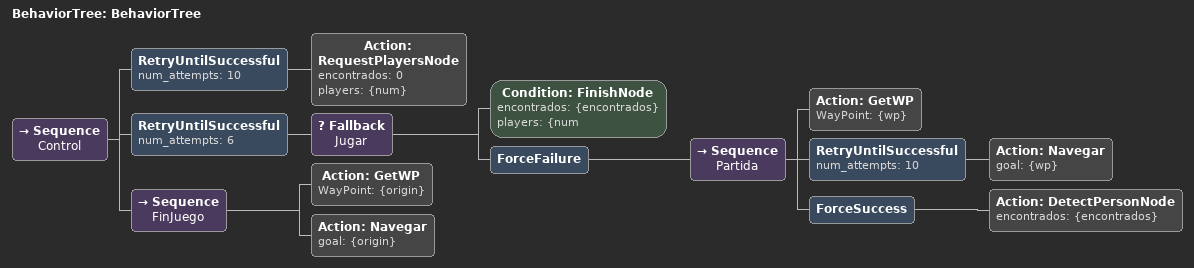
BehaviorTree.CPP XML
<?xml version="1.0"?>
<root main_tree_to_execute="BehaviorTree">
    <BehaviorTree ID="BehaviorTree">
        <Sequence name="Control">
            <RetryUntilSuccessful num_attempts="10">
                <Action ID="RequestPlayersNode" encontrados="0" players="{num}"/>
            </RetryUntilSuccessful>
            <RetryUntilSuccessful num_attempts="6">
                <Fallback name="Jugar">
                    <Condition ID="FinishNode" encontrados="{encontrados}" players="{num"/>
                    <ForceFailure>
                        <Sequence name="Partida">
                            <Action ID="GetWP" WayPoint="{wp}"/>
                            <RetryUntilSuccessful num_attempts="10">
                                <Action ID="Navegar" goal="{wp}"/>
                            </RetryUntilSuccessful>
                            <ForceSuccess>
                                <Action ID="DetectPersonNode" encontrados="{encontrados}"/>
                            </ForceSuccess>
                        </Sequence>
                    </ForceFailure>
                </Fallback>
            </RetryUntilSuccessful>
            <Sequence name="FinJuego">
                <Action ID="GetWP" WayPoint="{origin}"/>
                <Action ID="Navegar" goal="{origin}"/>
            </Sequence>
        </Sequence>
    </BehaviorTree>
</root>
